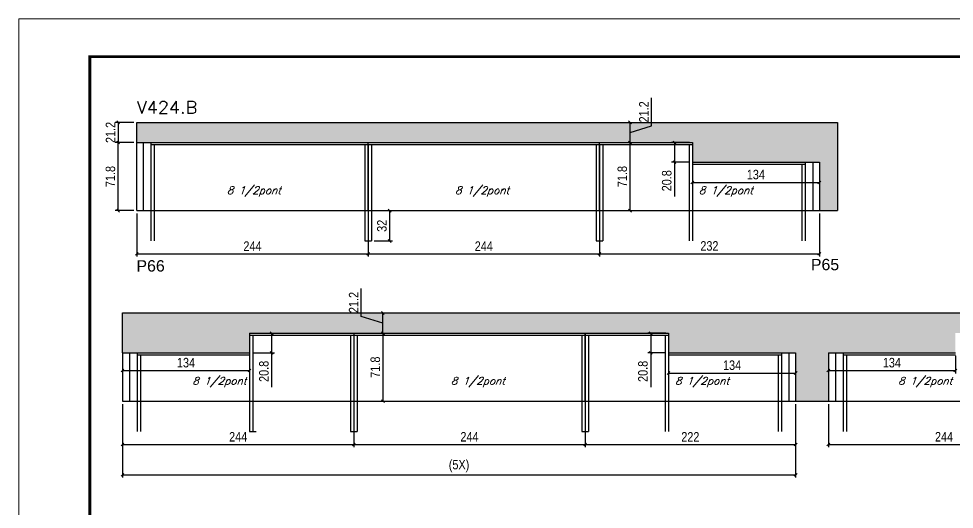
# Model space of a CAD drawing. Extents: x 137137 to 143418, y 10464 to 34486.
# Drawn here: x 140307 to 141294, y 23632 to 24149 of the extents above; entities that cross this region are included whole.
import ezdxf

# ---------------------------------------------------------------- set-up
doc = ezdxf.new("R2010")
doc.units = 0
doc.linetypes.add('DASHED', pattern=[0.75, 0.5, -0.25])
for name, color, linetype in [('5', 5, 'Continuous'), ('COTA', 241, 'Continuous'), ('Painéis', 200, 'Continuous'), ('SARR_2.2x7', 40, 'Continuous'), ('SARR_3.5x7', 81, 'Continuous'), ('texto', 7, 'Continuous')]:
    doc.layers.add(name, color=color, linetype=linetype)
for name, color, linetype, lineweight in [('Folhas', 255, 'Continuous', 9), ('SARRAFO DE PRESSAO', 251, 'DASHED', 9), ('Texto Seção', 7, 'Continuous', 15)]:
    doc.layers.add(name, color=color, linetype=linetype, lineweight=lineweight)
doc.styles.add('COTA TECNICA', font='techl___.ttf', dxfattribs={"height": 10})
doc.styles.add('REGUA-120', font='ROMANS.shx', dxfattribs={"height": 15})
doc.styles.add('Romans', font='romans.shx')
doc.styles.get("Standard").update_dxf_attribs({"font": 'arial.ttf'})
doc.dimstyles.new('PAINEL', dxfattribs={"dimtxt": 10, "dimasz": 3, "dimexe": 3, "dimexo": 3, "dimgap": 3, "dimtad": 1, "dimdec": 1, "dimzin": 12, "dimdsep": 46, "dimtxsty": 'COTA TECNICA', "dimblk1": 'OBLIQUE', "dimblk2": 'OBLIQUE', "dimsah": 1, "dimcen": 0.9, "dimclrd": 4, "dimclre": 4, "dimclrt": 240, "dimadec": 1, "dimazin": 3, "dimtfac": 1, "dimtdec": 1, "dimtmove": 0, "dimatfit": 3, "dimfxl": 1, "dimtolj": 1, "dimtzin": 12, "dimarcsym": 0})

# ---------------------------------------------------------------- blocks, each defined once
blk = doc.blocks.new('9999999999')
at = {"layer": 'Folhas'}
blk.add_lwpolyline([(98138.98, 34190.21), (99623.98, 34190.21), (99623.98, 35240.21), (98138.98, 35240.21)], close=True, dxfattribs=at)
at = {"layer": 'Folhas', "color": 30, "const_width": 3}
blk.add_lwpolyline([(98213.98, 34230.21), (99583.98, 34230.21), (99583.98, 35200.21), (98213.98, 35200.21)], close=True, dxfattribs=at)
blk = doc.blocks.new('_Oblique')
at = {"color": 0, "linetype": 'ByBlock', "lineweight": -2}
blk.add_line((-0.5, -0.5), (0.5, 0.5), dxfattribs=at)
blk = doc.blocks.new('*D1327')
at = {"layer": 'COTA', "color": 4, "lineweight": -2, "ltscale": 25, "transparency": 16777216}
for p, q in [((140431.86, 23943.35), (140431.86, 23897.81)), ((140675.86, 23943.35), (140675.86, 23897.81)), ((140431.86, 23900.81), (140675.86, 23900.81))]:
    blk.add_line(p, q, dxfattribs=at)
at = {"layer": 'Defpoints', "color": 0, "ltscale": 25, "transparency": 16777216}
for p in [(140431.86, 23946.35), (140675.86, 23946.35), (140675.86, 23900.81)]:
    blk.add_point(p, dxfattribs=at)
at = {"layer": 'COTA', "color": 4, "lineweight": -2, "ltscale": 25, "transparency": 16777216, "xscale": 3, "yscale": 3, "zscale": 3, "rotation": 180}
blk.add_blockref('_Oblique', (140431.86, 23900.81), dxfattribs=at)
at = {"layer": 'COTA', "color": 4, "lineweight": -2, "ltscale": 25, "transparency": 16777216, "xscale": 3, "yscale": 3, "zscale": 3}
blk.add_blockref('_Oblique', (140675.86, 23900.81), dxfattribs=at)
at = {"layer": 'COTA', "color": 240, "ltscale": 25, "transparency": 16777216, "insert": (140553.86, 23908.89), "char_height": 10, "attachment_point": 5, "style": 'COTA TECNICA'}
blk.add_mtext('\\A1;244', dxfattribs=at)
blk = doc.blocks.new('*D1328')
at = {"layer": 'COTA', "color": 4, "lineweight": -2, "ltscale": 25, "transparency": 16777216}
for p, q in [((140675.86, 23943.35), (140675.86, 23897.81)), ((140919.86, 23943.35), (140919.86, 23897.81)), ((140675.86, 23900.81), (140919.86, 23900.81))]:
    blk.add_line(p, q, dxfattribs=at)
at = {"layer": 'Defpoints', "color": 0, "ltscale": 25, "transparency": 16777216}
for p in [(140675.86, 23946.35), (140919.86, 23946.35), (140919.86, 23900.81)]:
    blk.add_point(p, dxfattribs=at)
at = {"layer": 'COTA', "color": 4, "lineweight": -2, "ltscale": 25, "transparency": 16777216, "xscale": 3, "yscale": 3, "zscale": 3, "rotation": 180}
blk.add_blockref('_Oblique', (140675.86, 23900.81), dxfattribs=at)
at = {"layer": 'COTA', "color": 4, "lineweight": -2, "ltscale": 25, "transparency": 16777216, "xscale": 3, "yscale": 3, "zscale": 3}
blk.add_blockref('_Oblique', (140919.86, 23900.81), dxfattribs=at)
at = {"layer": 'COTA', "color": 240, "ltscale": 25, "transparency": 16777216, "insert": (140797.86, 23908.89), "char_height": 10, "attachment_point": 5, "style": 'COTA TECNICA'}
blk.add_mtext('\\A1;244', dxfattribs=at)
blk = doc.blocks.new('*D1329')
at = {"layer": 'COTA', "color": 4, "lineweight": -2, "ltscale": 25, "transparency": 16777216}
for p, q in [((140919.86, 23943.35), (140919.86, 23897.81)), ((141151.86, 23943.35), (141151.86, 23897.81)), ((140919.86, 23900.81), (141151.86, 23900.81))]:
    blk.add_line(p, q, dxfattribs=at)
at = {"layer": 'Defpoints', "color": 0, "ltscale": 25, "transparency": 16777216}
for p in [(140919.86, 23946.35), (141151.86, 23946.35), (141151.86, 23900.81)]:
    blk.add_point(p, dxfattribs=at)
at = {"layer": 'COTA', "color": 4, "lineweight": -2, "ltscale": 25, "transparency": 16777216, "xscale": 3, "yscale": 3, "zscale": 3, "rotation": 180}
blk.add_blockref('_Oblique', (140919.86, 23900.81), dxfattribs=at)
at = {"layer": 'COTA', "color": 4, "lineweight": -2, "ltscale": 25, "transparency": 16777216, "xscale": 3, "yscale": 3, "zscale": 3}
blk.add_blockref('_Oblique', (141151.86, 23900.81), dxfattribs=at)
at = {"layer": 'COTA', "color": 240, "ltscale": 25, "transparency": 16777216, "insert": (141035.86, 23909.03), "char_height": 10, "attachment_point": 5, "style": 'COTA TECNICA'}
blk.add_mtext('\\A1;232', dxfattribs=at)
blk = doc.blocks.new('*D1330')
at = {"layer": 'COTA', "color": 4, "lineweight": -2, "ltscale": 25, "transparency": 16777216}
for p, q in [((140416.76, 23742.44), (140416.76, 23696.89)), ((140660.76, 23742.44), (140660.76, 23696.89)), ((140416.76, 23699.89), (140660.76, 23699.89))]:
    blk.add_line(p, q, dxfattribs=at)
at = {"layer": 'Defpoints', "color": 0, "ltscale": 25, "transparency": 16777216}
for p in [(140416.76, 23745.44), (140660.76, 23745.44), (140660.76, 23699.89)]:
    blk.add_point(p, dxfattribs=at)
at = {"layer": 'COTA', "color": 4, "lineweight": -2, "ltscale": 25, "transparency": 16777216, "xscale": 3, "yscale": 3, "zscale": 3, "rotation": 180}
blk.add_blockref('_Oblique', (140416.76, 23699.89), dxfattribs=at)
at = {"layer": 'COTA', "color": 4, "lineweight": -2, "ltscale": 25, "transparency": 16777216, "xscale": 3, "yscale": 3, "zscale": 3}
blk.add_blockref('_Oblique', (140660.76, 23699.89), dxfattribs=at)
at = {"layer": 'COTA', "color": 240, "ltscale": 25, "transparency": 16777216, "insert": (140538.76, 23707.97), "char_height": 10, "attachment_point": 5, "style": 'COTA TECNICA'}
blk.add_mtext('\\A1;244', dxfattribs=at)
blk = doc.blocks.new('*D1331')
at = {"layer": 'COTA', "color": 4, "lineweight": -2, "ltscale": 25, "transparency": 16777216}
for p, q in [((140660.76, 23742.44), (140660.76, 23696.89)), ((140904.76, 23742.44), (140904.76, 23696.89)), ((140660.76, 23699.89), (140904.76, 23699.89))]:
    blk.add_line(p, q, dxfattribs=at)
at = {"layer": 'Defpoints', "color": 0, "ltscale": 25, "transparency": 16777216}
for p in [(140660.76, 23745.44), (140904.76, 23745.44), (140904.76, 23699.89)]:
    blk.add_point(p, dxfattribs=at)
at = {"layer": 'COTA', "color": 4, "lineweight": -2, "ltscale": 25, "transparency": 16777216, "xscale": 3, "yscale": 3, "zscale": 3, "rotation": 180}
blk.add_blockref('_Oblique', (140660.76, 23699.89), dxfattribs=at)
at = {"layer": 'COTA', "color": 4, "lineweight": -2, "ltscale": 25, "transparency": 16777216, "xscale": 3, "yscale": 3, "zscale": 3}
blk.add_blockref('_Oblique', (140904.76, 23699.89), dxfattribs=at)
at = {"layer": 'COTA', "color": 240, "ltscale": 25, "transparency": 16777216, "insert": (140782.76, 23707.97), "char_height": 10, "attachment_point": 5, "style": 'COTA TECNICA'}
blk.add_mtext('\\A1;244', dxfattribs=at)
blk = doc.blocks.new('*D1332')
at = {"layer": 'COTA', "color": 4, "lineweight": -2, "ltscale": 25, "transparency": 16777216}
for p, q in [((141017.86, 23994.35), (141017.86, 23973.06)), ((141151.86, 23994.35), (141151.86, 23973.06)), ((141017.86, 23976.06), (141151.86, 23976.06))]:
    blk.add_line(p, q, dxfattribs=at)
at = {"layer": 'Defpoints', "color": 0, "ltscale": 25, "transparency": 16777216}
for p in [(141017.86, 23997.35), (141151.86, 23997.35), (141151.86, 23976.06)]:
    blk.add_point(p, dxfattribs=at)
at = {"layer": 'COTA', "color": 4, "lineweight": -2, "ltscale": 25, "transparency": 16777216, "xscale": 3, "yscale": 3, "zscale": 3, "rotation": 180}
blk.add_blockref('_Oblique', (141017.86, 23976.06), dxfattribs=at)
at = {"layer": 'COTA', "color": 4, "lineweight": -2, "ltscale": 25, "transparency": 16777216, "xscale": 3, "yscale": 3, "zscale": 3}
blk.add_blockref('_Oblique', (141151.86, 23976.06), dxfattribs=at)
at = {"layer": 'COTA', "color": 240, "ltscale": 25, "transparency": 16777216, "insert": (141084.86, 23984.28), "char_height": 10, "attachment_point": 5, "style": 'COTA TECNICA'}
blk.add_mtext('\\A1;134', dxfattribs=at)
blk = doc.blocks.new('*D1333')
at = {"layer": 'COTA', "color": 4, "lineweight": -2, "ltscale": 25, "transparency": 16777216}
for p, q in [((140416.76, 23793.44), (140416.76, 23774.82)), ((140550.76, 23793.44), (140550.76, 23774.82)), ((140416.76, 23777.82), (140550.76, 23777.82))]:
    blk.add_line(p, q, dxfattribs=at)
at = {"layer": 'Defpoints', "color": 0, "ltscale": 25, "transparency": 16777216}
for p in [(140416.76, 23796.44), (140550.76, 23796.44), (140550.76, 23777.82)]:
    blk.add_point(p, dxfattribs=at)
at = {"layer": 'COTA', "color": 4, "lineweight": -2, "ltscale": 25, "transparency": 16777216, "xscale": 3, "yscale": 3, "zscale": 3, "rotation": 180}
blk.add_blockref('_Oblique', (140416.76, 23777.82), dxfattribs=at)
at = {"layer": 'COTA', "color": 4, "lineweight": -2, "ltscale": 25, "transparency": 16777216, "xscale": 3, "yscale": 3, "zscale": 3}
blk.add_blockref('_Oblique', (140550.76, 23777.82), dxfattribs=at)
at = {"layer": 'COTA', "color": 240, "ltscale": 25, "transparency": 16777216, "insert": (140483.76, 23786.03), "char_height": 10, "attachment_point": 5, "style": 'COTA TECNICA'}
blk.add_mtext('\\A1;134', dxfattribs=at)
blk = doc.blocks.new('*D1334')
at = {"layer": 'COTA', "color": 4, "lineweight": -2, "ltscale": 25, "transparency": 16777216}
for p, q in [((141014.86, 24018.15), (140996, 24018.15)), ((140999, 24018.15), (140999, 23997.35)), ((141014.86, 23997.35), (140996, 23997.35)), ((140999, 23997.35), (140999, 23961.31))]:
    blk.add_line(p, q, dxfattribs=at)
at = {"layer": 'Defpoints', "color": 0, "ltscale": 25, "transparency": 16777216}
for p in [(141017.86, 24018.15), (140999, 23997.35), (141017.86, 23997.35)]:
    blk.add_point(p, dxfattribs=at)
at = {"layer": 'COTA', "color": 4, "lineweight": -2, "ltscale": 25, "transparency": 16777216, "xscale": 3, "yscale": 3, "zscale": 3}
for p, rotation in [((140999, 24018.15), 90), ((140999, 23997.35), 270)]:
    blk.add_blockref('_Oblique', p, dxfattribs=dict(at, rotation=rotation))
at = {"layer": 'COTA', "color": 240, "ltscale": 25, "transparency": 16777216, "insert": (140990.87, 23977.83), "char_height": 10, "attachment_point": 5, "rotation": 90, "style": 'COTA TECNICA'}
blk.add_mtext('\\A1;20.8', dxfattribs=at)
blk = doc.blocks.new('*D1335')
at = {"layer": 'COTA', "color": 4, "lineweight": -2, "ltscale": 25, "transparency": 16777216}
for p, q in [((140553.76, 23817.24), (140577.07, 23817.24)), ((140574.07, 23817.24), (140574.07, 23796.44)), ((140553.76, 23796.44), (140577.07, 23796.44)), ((140574.07, 23796.44), (140574.07, 23760.39))]:
    blk.add_line(p, q, dxfattribs=at)
at = {"layer": 'Defpoints', "color": 0, "ltscale": 25, "transparency": 16777216}
for p in [(140550.76, 23817.24), (140550.76, 23796.44), (140574.07, 23796.44)]:
    blk.add_point(p, dxfattribs=at)
at = {"layer": 'COTA', "color": 4, "lineweight": -2, "ltscale": 25, "transparency": 16777216, "xscale": 3, "yscale": 3, "zscale": 3}
for p, rotation in [((140574.07, 23817.24), 90), ((140574.07, 23796.44), 270)]:
    blk.add_blockref('_Oblique', p, dxfattribs=dict(at, rotation=rotation))
at = {"layer": 'COTA', "color": 240, "ltscale": 25, "transparency": 16777216, "insert": (140565.94, 23776.91), "char_height": 10, "attachment_point": 5, "rotation": 90, "style": 'COTA TECNICA'}
blk.add_mtext('\\A1;20.8', dxfattribs=at)
blk = doc.blocks.new('*D1336')
at = {"layer": 'COTA', "color": 4, "lineweight": -2, "ltscale": 25, "transparency": 16777216}
for p, q in [((140428.86, 24018.15), (140409.15, 24018.15)), ((140412.15, 23946.35), (140412.15, 24018.15)), ((140428.86, 23946.35), (140409.15, 23946.35))]:
    blk.add_line(p, q, dxfattribs=at)
at = {"layer": 'Defpoints', "color": 0, "ltscale": 25, "transparency": 16777216}
for p in [(140412.15, 24018.15), (140431.86, 24018.15), (140431.86, 23946.35)]:
    blk.add_point(p, dxfattribs=at)
at = {"layer": 'COTA', "color": 4, "lineweight": -2, "ltscale": 25, "transparency": 16777216, "xscale": 3, "yscale": 3, "zscale": 3}
for p, rotation in [((140412.15, 24018.15), 90), ((140412.15, 23946.35), 270)]:
    blk.add_blockref('_Oblique', p, dxfattribs=dict(at, rotation=rotation))
at = {"layer": 'COTA', "color": 240, "ltscale": 25, "transparency": 16777216, "insert": (140404.05, 23982.25), "char_height": 10, "attachment_point": 5, "rotation": 90, "style": 'COTA TECNICA'}
blk.add_mtext('\\A1;71.8', dxfattribs=at)
blk = doc.blocks.new('*D1337')
at = {"layer": 'COTA', "color": 4, "lineweight": -2, "ltscale": 25, "transparency": 16777216}
for p, q in [((140428.86, 24039.35), (140409.15, 24039.35)), ((140412.15, 24039.35), (140412.15, 24018.15)), ((140428.86, 24018.15), (140409.15, 24018.15))]:
    blk.add_line(p, q, dxfattribs=at)
at = {"layer": 'Defpoints', "color": 0, "ltscale": 25, "transparency": 16777216}
for p in [(140431.86, 24039.35), (140412.15, 24018.15), (140431.86, 24018.15)]:
    blk.add_point(p, dxfattribs=at)
at = {"layer": 'COTA', "color": 4, "lineweight": -2, "ltscale": 25, "transparency": 16777216, "xscale": 3, "yscale": 3, "zscale": 3}
for p, rotation in [((140412.15, 24039.35), 90), ((140412.15, 24018.15), 270)]:
    blk.add_blockref('_Oblique', p, dxfattribs=dict(at, rotation=rotation))
at = {"layer": 'COTA', "color": 240, "ltscale": 25, "transparency": 16777216, "insert": (140404.09, 24028.75), "char_height": 10, "attachment_point": 5, "rotation": 90, "style": 'COTA TECNICA'}
blk.add_mtext('\\A1;21.2', dxfattribs=at)
blk = doc.blocks.new('*D1338')
at = {"layer": 'COTA', "color": 4, "lineweight": -2, "ltscale": 25, "transparency": 16777216}
for p, q in [((140904.76, 23742.44), (140904.76, 23696.89)), ((141126.76, 23742.44), (141126.76, 23696.89)), ((140904.76, 23699.89), (141126.76, 23699.89))]:
    blk.add_line(p, q, dxfattribs=at)
at = {"layer": 'Defpoints', "color": 0, "ltscale": 25, "transparency": 16777216}
for p in [(140904.76, 23745.44), (141126.76, 23745.44), (141126.76, 23699.89)]:
    blk.add_point(p, dxfattribs=at)
at = {"layer": 'COTA', "color": 4, "lineweight": -2, "ltscale": 25, "transparency": 16777216, "xscale": 3, "yscale": 3, "zscale": 3, "rotation": 180}
blk.add_blockref('_Oblique', (140904.76, 23699.89), dxfattribs=at)
at = {"layer": 'COTA', "color": 4, "lineweight": -2, "ltscale": 25, "transparency": 16777216, "xscale": 3, "yscale": 3, "zscale": 3}
blk.add_blockref('_Oblique', (141126.76, 23699.89), dxfattribs=at)
at = {"layer": 'COTA', "color": 240, "ltscale": 25, "transparency": 16777216, "insert": (141015.76, 23707.89), "char_height": 10, "attachment_point": 5, "style": 'COTA TECNICA'}
blk.add_mtext('\\A1;222', dxfattribs=at)
blk = doc.blocks.new('*D1339')
at = {"layer": 'COTA', "color": 4, "lineweight": -2, "ltscale": 25, "transparency": 16777216}
for p, q in [((140992.76, 23793.44), (140992.76, 23772.14)), ((141126.76, 23793.44), (141126.76, 23772.14)), ((140992.76, 23775.14), (141126.76, 23775.14))]:
    blk.add_line(p, q, dxfattribs=at)
at = {"layer": 'Defpoints', "color": 0, "ltscale": 25, "transparency": 16777216}
for p in [(140992.76, 23796.44), (141126.76, 23796.44), (141126.76, 23775.14)]:
    blk.add_point(p, dxfattribs=at)
at = {"layer": 'COTA', "color": 4, "lineweight": -2, "ltscale": 25, "transparency": 16777216, "xscale": 3, "yscale": 3, "zscale": 3, "rotation": 180}
blk.add_blockref('_Oblique', (140992.76, 23775.14), dxfattribs=at)
at = {"layer": 'COTA', "color": 4, "lineweight": -2, "ltscale": 25, "transparency": 16777216, "xscale": 3, "yscale": 3, "zscale": 3}
blk.add_blockref('_Oblique', (141126.76, 23775.14), dxfattribs=at)
at = {"layer": 'COTA', "color": 240, "ltscale": 25, "transparency": 16777216, "insert": (141059.76, 23783.36), "char_height": 10, "attachment_point": 5, "style": 'COTA TECNICA'}
blk.add_mtext('\\A1;134', dxfattribs=at)
blk = doc.blocks.new('*D1340')
at = {"layer": 'COTA', "color": 4, "lineweight": -2, "ltscale": 25, "transparency": 16777216}
for p, q in [((140989.76, 23817.24), (140970.9, 23817.24)), ((140973.9, 23817.24), (140973.9, 23796.44)), ((140989.76, 23796.44), (140970.9, 23796.44)), ((140973.9, 23796.44), (140973.9, 23760.39))]:
    blk.add_line(p, q, dxfattribs=at)
at = {"layer": 'Defpoints', "color": 0, "ltscale": 25, "transparency": 16777216}
for p in [(140992.76, 23817.24), (140973.9, 23796.44), (140992.76, 23796.44)]:
    blk.add_point(p, dxfattribs=at)
at = {"layer": 'COTA', "color": 4, "lineweight": -2, "ltscale": 25, "transparency": 16777216, "xscale": 3, "yscale": 3, "zscale": 3}
for p, rotation in [((140973.9, 23817.24), 90), ((140973.9, 23796.44), 270)]:
    blk.add_blockref('_Oblique', p, dxfattribs=dict(at, rotation=rotation))
at = {"layer": 'COTA', "color": 240, "ltscale": 25, "transparency": 16777216, "insert": (140965.77, 23776.91), "char_height": 10, "attachment_point": 5, "rotation": 90, "style": 'COTA TECNICA'}
blk.add_mtext('\\A1;20.8', dxfattribs=at)
blk = doc.blocks.new('*D1341')
at = {"layer": 'COTA', "color": 4, "lineweight": -2, "ltscale": 25, "transparency": 16777216}
for p, q in [((141161.33, 23742.44), (141161.33, 23696.89)), ((141405.33, 23742.44), (141405.33, 23696.89)), ((141161.33, 23699.89), (141405.33, 23699.89))]:
    blk.add_line(p, q, dxfattribs=at)
at = {"layer": 'Defpoints', "color": 0, "ltscale": 25, "transparency": 16777216}
for p in [(141161.33, 23745.44), (141405.33, 23745.44), (141405.33, 23699.89)]:
    blk.add_point(p, dxfattribs=at)
at = {"layer": 'COTA', "color": 4, "lineweight": -2, "ltscale": 25, "transparency": 16777216, "xscale": 3, "yscale": 3, "zscale": 3, "rotation": 180}
blk.add_blockref('_Oblique', (141161.33, 23699.89), dxfattribs=at)
at = {"layer": 'COTA', "color": 4, "lineweight": -2, "ltscale": 25, "transparency": 16777216, "xscale": 3, "yscale": 3, "zscale": 3}
blk.add_blockref('_Oblique', (141405.33, 23699.89), dxfattribs=at)
at = {"layer": 'COTA', "color": 240, "ltscale": 25, "transparency": 16777216, "insert": (141283.33, 23707.97), "char_height": 10, "attachment_point": 5, "style": 'COTA TECNICA'}
blk.add_mtext('\\A1;244', dxfattribs=at)
blk = doc.blocks.new('*D1342')
at = {"layer": 'COTA', "color": 4, "lineweight": -2, "ltscale": 25, "transparency": 16777216}
for p, q in [((141161.33, 23793.44), (141161.33, 23774.82)), ((141295.33, 23793.44), (141295.33, 23774.82)), ((141161.33, 23777.82), (141295.33, 23777.82))]:
    blk.add_line(p, q, dxfattribs=at)
at = {"layer": 'Defpoints', "color": 0, "ltscale": 25, "transparency": 16777216}
for p in [(141161.33, 23796.44), (141295.33, 23796.44), (141295.33, 23777.82)]:
    blk.add_point(p, dxfattribs=at)
at = {"layer": 'COTA', "color": 4, "lineweight": -2, "ltscale": 25, "transparency": 16777216, "xscale": 3, "yscale": 3, "zscale": 3, "rotation": 180}
blk.add_blockref('_Oblique', (141161.33, 23777.82), dxfattribs=at)
at = {"layer": 'COTA', "color": 4, "lineweight": -2, "ltscale": 25, "transparency": 16777216, "xscale": 3, "yscale": 3, "zscale": 3}
blk.add_blockref('_Oblique', (141295.33, 23777.82), dxfattribs=at)
at = {"layer": 'COTA', "color": 240, "ltscale": 25, "transparency": 16777216, "insert": (141228.33, 23786.03), "char_height": 10, "attachment_point": 5, "style": 'COTA TECNICA'}
blk.add_mtext('\\A1;134', dxfattribs=at)
blk = doc.blocks.new('*D1345')
at = {"layer": 'COTA', "color": 4, "lineweight": -2, "ltscale": 25, "transparency": 16777216}
for p, q in [((140416.76, 23742.44), (140416.76, 23664.93)), ((141126.76, 23742.44), (141126.76, 23664.93)), ((140416.76, 23667.93), (141126.76, 23667.93))]:
    blk.add_line(p, q, dxfattribs=at)
at = {"layer": 'Defpoints', "color": 0, "ltscale": 25, "transparency": 16777216}
for p in [(140416.76, 23745.44), (141126.76, 23745.44), (141126.76, 23667.93)]:
    blk.add_point(p, dxfattribs=at)
at = {"layer": 'COTA', "color": 4, "lineweight": -2, "ltscale": 25, "transparency": 16777216, "xscale": 3, "yscale": 3, "zscale": 3, "rotation": 180}
blk.add_blockref('_Oblique', (140416.76, 23667.93), dxfattribs=at)
at = {"layer": 'COTA', "color": 4, "lineweight": -2, "ltscale": 25, "transparency": 16777216, "xscale": 3, "yscale": 3, "zscale": 3}
blk.add_blockref('_Oblique', (141126.76, 23667.93), dxfattribs=at)
at = {"layer": 'COTA', "color": 240, "ltscale": 25, "transparency": 16777216, "insert": (140771.76, 23677.15), "char_height": 10, "attachment_point": 5, "style": 'COTA TECNICA'}
blk.add_mtext('\\A1;(5X)', dxfattribs=at)
blk = doc.blocks.new('*D1348')
at = {"layer": 'COTA', "color": 4, "lineweight": -2, "ltscale": 25, "transparency": 16777216}
for p, q in [((140663.76, 23817.24), (140694.56, 23817.24)), ((140691.56, 23745.44), (140691.56, 23817.24)), ((140663.76, 23745.44), (140694.56, 23745.44))]:
    blk.add_line(p, q, dxfattribs=at)
at = {"layer": 'Defpoints', "color": 0, "ltscale": 25, "transparency": 16777216}
for p in [(140660.76, 23817.24), (140691.56, 23817.24), (140660.76, 23745.44)]:
    blk.add_point(p, dxfattribs=at)
at = {"layer": 'COTA', "color": 4, "lineweight": -2, "ltscale": 25, "transparency": 16777216, "xscale": 3, "yscale": 3, "zscale": 3}
for p, rotation in [((140691.56, 23817.24), 90), ((140691.56, 23745.44), 270)]:
    blk.add_blockref('_Oblique', p, dxfattribs=dict(at, rotation=rotation))
at = {"layer": 'COTA', "color": 240, "ltscale": 25, "transparency": 16777216, "insert": (140683.47, 23781.34), "char_height": 10, "attachment_point": 5, "rotation": 90, "style": 'COTA TECNICA'}
blk.add_mtext('\\A1;71.8', dxfattribs=at)
blk = doc.blocks.new('*D1349')
at = {"layer": 'COTA', "color": 4, "lineweight": -2, "ltscale": 25, "transparency": 16777216}
for p, q in [((140668.67, 23834.64), (140668.67, 23864.37)), ((140691.34, 23827.84), (140668.67, 23834.64)), ((140688.34, 23838.44), (140688.34, 23838.44)), ((140691.34, 23817.24), (140691.34, 23838.44)), ((140663.76, 23817.24), (140694.34, 23817.24))]:
    blk.add_line(p, q, dxfattribs=at)
at = {"layer": 'Defpoints', "color": 0, "ltscale": 25, "transparency": 16777216}
for p in [(140691.34, 23838.44), (140691.34, 23838.44), (140660.76, 23817.24)]:
    blk.add_point(p, dxfattribs=at)
at = {"layer": 'COTA', "color": 4, "lineweight": -2, "ltscale": 25, "transparency": 16777216, "xscale": 3, "yscale": 3, "zscale": 3}
for p, rotation in [((140691.34, 23838.44), 90), ((140691.34, 23817.24), 270)]:
    blk.add_blockref('_Oblique', p, dxfattribs=dict(at, rotation=rotation))
at = {"layer": 'COTA', "color": 240, "ltscale": 25, "transparency": 16777216, "insert": (140660.61, 23849.5), "char_height": 10, "attachment_point": 5, "rotation": 90, "style": 'COTA TECNICA'}
blk.add_mtext('\\A1;21.2', dxfattribs=at)
blk = doc.blocks.new('*D1350')
at = {"layer": 'COTA', "color": 4, "lineweight": -2, "ltscale": 25, "transparency": 16777216}
for p, q in [((140922.86, 24018.15), (140955.1, 24018.15)), ((140952.1, 23946.35), (140952.1, 24018.15)), ((140922.86, 23946.35), (140955.1, 23946.35))]:
    blk.add_line(p, q, dxfattribs=at)
at = {"layer": 'Defpoints', "color": 0, "ltscale": 25, "transparency": 16777216}
for p in [(140919.86, 24018.15), (140952.1, 24018.15), (140919.86, 23946.35)]:
    blk.add_point(p, dxfattribs=at)
at = {"layer": 'COTA', "color": 4, "lineweight": -2, "ltscale": 25, "transparency": 16777216, "xscale": 3, "yscale": 3, "zscale": 3}
for p, rotation in [((140952.1, 24018.15), 90), ((140952.1, 23946.35), 270)]:
    blk.add_blockref('_Oblique', p, dxfattribs=dict(at, rotation=rotation))
at = {"layer": 'COTA', "color": 240, "ltscale": 25, "transparency": 16777216, "insert": (140944, 23982.25), "char_height": 10, "attachment_point": 5, "rotation": 90, "style": 'COTA TECNICA'}
blk.add_mtext('\\A1;71.8', dxfattribs=at)
blk = doc.blocks.new('*D1351')
at = {"layer": 'COTA', "color": 4, "lineweight": -2, "ltscale": 25, "transparency": 16777216}
for p, q in [((140974.77, 24035.56), (140974.77, 24065.28)), ((140952.1, 24018.15), (140952.1, 24039.35)), ((140952.1, 24028.75), (140974.77, 24035.56)), ((140955.1, 24039.35), (140955.1, 24039.35)), ((140922.86, 24018.15), (140955.1, 24018.15))]:
    blk.add_line(p, q, dxfattribs=at)
at = {"layer": 'Defpoints', "color": 0, "ltscale": 25, "transparency": 16777216}
for p in [(140952.1, 24039.35), (140952.1, 24039.35), (140919.86, 24018.15)]:
    blk.add_point(p, dxfattribs=at)
at = {"layer": 'COTA', "color": 4, "lineweight": -2, "ltscale": 25, "transparency": 16777216, "xscale": 3, "yscale": 3, "zscale": 3}
for p, rotation in [((140952.1, 24039.35), 90), ((140952.1, 24018.15), 270)]:
    blk.add_blockref('_Oblique', p, dxfattribs=dict(at, rotation=rotation))
at = {"layer": 'COTA', "color": 240, "ltscale": 25, "transparency": 16777216, "insert": (140966.71, 24050.42), "char_height": 10, "attachment_point": 5, "rotation": 90, "style": 'COTA TECNICA'}
blk.add_mtext('\\A1;21.2', dxfattribs=at)
blk = doc.blocks.new('*D2026')
at = {"layer": 'COTA', "color": 4, "lineweight": -2, "ltscale": 25, "transparency": 16777216}
for p, q in [((140682.36, 23946.35), (140701.62, 23946.35)), ((140698.62, 23914.35), (140698.62, 23946.35)), ((140682.36, 23914.35), (140701.62, 23914.35))]:
    blk.add_line(p, q, dxfattribs=at)
at = {"layer": 'Defpoints', "color": 0, "ltscale": 25, "transparency": 16777216}
for p in [(140679.36, 23946.35), (140698.62, 23946.35), (140679.36, 23914.35)]:
    blk.add_point(p, dxfattribs=at)
at = {"layer": 'COTA', "color": 4, "lineweight": -2, "ltscale": 25, "transparency": 16777216, "xscale": 3, "yscale": 3, "zscale": 3}
for p, rotation in [((140698.62, 23946.35), 90), ((140698.62, 23914.35), 270)]:
    blk.add_blockref('_Oblique', p, dxfattribs=dict(at, rotation=rotation))
at = {"layer": 'COTA', "color": 240, "ltscale": 25, "transparency": 16777216, "insert": (140690.41, 23930.35), "char_height": 10, "attachment_point": 5, "rotation": 90, "style": 'COTA TECNICA'}
blk.add_mtext('\\A1;32', dxfattribs=at)

msp = doc.modelspace()

# ---------------------------------------------------------------- hatches: boundary and pattern name
at = {"layer": 'COTA', "linetype": 'ByBlock'}
h = msp.add_hatch(dxfattribs=at)
h.set_pattern_fill('AR-CONC', color=256, scale=0.03)
h.paths.add_polyline_path([(141170.86, 24039.35), (140431.86, 24039.35), (140431.86, 24018.15), (141017.86, 24018.15), (141017.86, 23997.35), (141151.86, 23997.35), (141151.86, 23946.35), (141170.86, 23946.35)])
h = msp.add_hatch(dxfattribs=at)
h.set_pattern_fill('AR-CONC', color=256, scale=0.03)
h.paths.add_polyline_path([(141295.33, 23817.24), (141506.83, 23817.24), (141506.83, 23838.44), (140416.76, 23838.44), (140416.76, 23796.44), (140550.76, 23796.44), (140550.76, 23817.24), (140992.76, 23817.24), (140992.76, 23796.44), (141126.76, 23796.44), (141126.76, 23745.44), (141161.33, 23745.44), (141161.33, 23796.44), (141295.33, 23796.44)])

# ---------------------------------------------------------------- linework, layer by layer
for p, q in [((140431.86, 24039.35), (141017.86, 24039.35)), ((140431.86, 24018.15), (140431.86, 24039.35)), ((141017.86, 24039.35), (141151.86, 24039.35)), ((141151.86, 24039.35), (141170.86, 24039.35)), ((141170.86, 24039.35), (141170.86, 23946.35)), ((141151.86, 23946.35), (141170.86, 23946.35)), ((140416.76, 23838.44), (140550.76, 23838.44)), ((140416.76, 23796.44), (140416.76, 23838.44)), ((140550.76, 23838.44), (141506.83, 23838.44)), ((141126.76, 23745.44), (141161.33, 23745.44))]:
    msp.add_line(p, q, dxfattribs=at)
at = {"layer": 'Painéis'}
for p, q in [((140431.86, 24018.15), (141017.86, 24018.15)), ((141017.86, 23997.35), (141151.86, 23997.35)), ((140431.86, 23946.35), (141017.86, 23946.35)), ((141017.86, 23946.35), (141151.86, 23946.35)), ((140550.76, 23817.24), (140904.76, 23817.24)), ((140416.76, 23796.44), (140550.76, 23796.44)), ((140992.76, 23796.44), (141126.76, 23796.44)), ((141161.33, 23796.44), (141295.33, 23796.44)), ((140416.76, 23745.44), (140550.76, 23745.44)), ((140550.76, 23745.44), (140904.76, 23745.44)), ((140904.76, 23745.44), (141126.76, 23745.44)), ((141161.33, 23745.44), (141506.83, 23745.44))]:
    msp.add_line(p, q, dxfattribs=at)
at = {"layer": 'Painéis', "ltscale": 25}
for p, q in [((140431.86, 23946.35), (140431.86, 24018.15)), ((140675.86, 23946.35), (140675.86, 24018.15)), ((140919.86, 23946.35), (140919.86, 24018.15)), ((141017.86, 24018.15), (141017.86, 23997.35)), ((141151.86, 23997.35), (141151.86, 23946.35)), ((140550.76, 23817.24), (140550.76, 23796.44)), ((140660.76, 23817.24), (140660.76, 23745.44)), ((140904.76, 23817.24), (140904.76, 23745.44)), ((140904.76, 23745.44), (140904.76, 23817.24)), ((140904.76, 23817.24), (140992.76, 23817.24)), ((140992.76, 23817.24), (140992.76, 23796.44)), ((140416.76, 23796.44), (140416.76, 23745.44)), ((141126.76, 23796.44), (141126.76, 23745.44)), ((141161.33, 23796.44), (141161.33, 23745.44))]:
    msp.add_line(p, q, dxfattribs=at)
at = {"layer": 'SARR_2.2x7', "linetype": 'Continuous'}
for p, q in [((140438.86, 23946.35), (140438.86, 24018.15)), ((140446.86, 24015.95), (140675.86, 24015.95)), ((140675.86, 24015.95), (140919.86, 24015.95)), ((140919.86, 24015.95), (141017.86, 24015.95)), ((141017.86, 23995.15), (141136.86, 23995.15)), ((141144.86, 23997.35), (141144.86, 23946.35)), ((140550.76, 23815.04), (140660.76, 23815.04)), ((140660.76, 23815.04), (140904.76, 23815.04)), ((140904.76, 23815.04), (140992.76, 23815.04)), ((140424.26, 23796.44), (140424.26, 23745.44)), ((140432.26, 23794.24), (140550.76, 23794.24)), ((140992.76, 23794.24), (141111.76, 23794.24)), ((141119.76, 23796.44), (141119.76, 23745.44)), ((141168.83, 23796.44), (141168.83, 23745.44)), ((141176.83, 23794.24), (141295.33, 23794.24))]:
    msp.add_line(p, q, dxfattribs=at)
at = {"layer": 'SARR_3.5x7'}
for p, q in [((140446.86, 23914.35), (140446.86, 24018.15)), ((140450.36, 23914.35), (140450.36, 24015.95)), ((140672.36, 24015.95), (140672.36, 23914.35)), ((140675.86, 24015.95), (140675.86, 23914.35)), ((140679.36, 24015.95), (140679.36, 23914.35)), ((140916.36, 24015.95), (140916.36, 23914.35)), ((140919.86, 24015.95), (140919.86, 23914.35)), ((140923.36, 24015.95), (140923.36, 23914.35)), ((141014.36, 24015.96), (141014.36, 23914.36)), ((141017.86, 24015.96), (141017.86, 23914.36)), ((141133.36, 23995.15), (141133.36, 23914.35)), ((141136.86, 23997.35), (141136.86, 23914.35)), ((140672.36, 23914.35), (140679.36, 23914.35)), ((140916.36, 23914.35), (140923.36, 23914.35)), ((140550.76, 23815.04), (140550.76, 23713.44)), ((140554.26, 23815.04), (140554.26, 23713.44)), ((140657.26, 23815.04), (140657.26, 23713.44)), ((140660.76, 23815.04), (140660.76, 23713.44)), ((140664.26, 23815.04), (140664.26, 23713.44)), ((140901.26, 23815.04), (140901.26, 23713.44)), ((140904.76, 23815.04), (140904.76, 23713.44)), ((140908.26, 23815.03), (140908.26, 23713.43)), ((140989.26, 23815.04), (140989.26, 23713.44)), ((140992.76, 23815.04), (140992.76, 23713.44)), ((140432.26, 23796.44), (140432.26, 23713.44)), ((140435.76, 23794.24), (140435.76, 23713.44)), ((141108.26, 23794.24), (141108.26, 23713.44)), ((141111.76, 23796.44), (141111.76, 23713.44)), ((141176.83, 23796.44), (141176.83, 23713.44)), ((141180.33, 23794.24), (141180.33, 23713.44)), ((140550.76, 23713.44), (140557.76, 23713.44)), ((140657.26, 23713.44), (140664.26, 23713.44)), ((140901.26, 23713.44), (140908.26, 23713.44))]:
    msp.add_line(p, q, dxfattribs=at)

# ---------------------------------------------------------------- block references
at = {"layer": 'SARRAFO DE PRESSAO', "color": 6, "linetype": 'ByBlock'}
msp.add_blockref('9999999999', (42168.31, -11091.6), dxfattribs=at)

# ---------------------------------------------------------------- texts
at = {"layer": '5', "linetype": 'Continuous'}
for s, p in [('P66', (140431.51, 23882.09)), ('P65', (141142.9, 23883.51))]:
    msp.add_text(s, height=12, rotation=0.00004, dxfattribs=at).set_placement(p)
at = {"layer": 'texto', "color": 2, "char_height": 8, "attachment_point": 5, "style": 'Romans'}
for insert in [(140555.44, 23966.49), (140796.18, 23966.49), (141053.29, 23966.49), (140518.99, 23765.57), (140791.71, 23765.57), (141028.19, 23765.57), (141263.56, 23765.57)]:
    msp.add_mtext('{\\Q19;\\C256;8 1/2pont}', dxfattribs=dict(at, insert=insert))
at = {"layer": 'Texto Seção', "style": 'REGUA-120', "width": 1.05}
msp.add_text('V424.B', height=13, dxfattribs=at).set_placement((140431.84, 24048.62))

# ---------------------------------------------------------------- dimensions: what is measured, and where the dimension line sits
at = {"layer": 'COTA', "ltscale": 25}
for base, p1, p2, picture, middle in [((140952.1, 24039.35), (140919.86, 24018.15), (140952.1, 24039.35), '*D1351', (140966.71, 24038.56)), ((140691.34, 23838.44), (140660.76, 23817.24), (140691.34, 23838.44), '*D1349', (140660.61, 23837.64))]:
    dim = msp.add_linear_dim(base=base, p1=p1, p2=p2, angle=90, dimstyle='PAINEL', override={"dimtmove": 1}, dxfattribs=at)
    dim.commit()
    dim.dimension.update_dxf_attribs({"geometry": picture, "text_midpoint": middle})
dim = msp.add_linear_dim(base=(140412.15, 24018.15), p1=(140431.86, 24039.35), p2=(140431.86, 24018.15), angle=90, dimstyle='PAINEL', dxfattribs=at)
dim.commit()
dim.dimension.update_dxf_attribs({"geometry": '*D1337', "text_midpoint": (140412.15, 24028.75), "dimtype": 160})
for base, p1, p2, picture, middle in [((140412.15, 24018.15), (140431.86, 23946.35), (140431.86, 24018.15), '*D1336', (140404.05, 23982.25)), ((140952.1, 24018.15), (140919.86, 23946.35), (140919.86, 24018.15), '*D1350', (140944, 23982.25)), ((140999, 23997.35), (141017.86, 24018.15), (141017.86, 23997.35), '*D1334', (140990.87, 23977.83)), ((140698.62, 23946.35), (140679.36, 23914.35), (140679.36, 23946.35), '*D2026', (140690.41, 23930.35)), ((140574.07, 23796.44), (140550.76, 23817.24), (140550.76, 23796.44), '*D1335', (140565.94, 23776.91)), ((140691.56, 23817.24), (140660.76, 23745.44), (140660.76, 23817.24), '*D1348', (140683.47, 23781.34)), ((140973.9, 23796.44), (140992.76, 23817.24), (140992.76, 23796.44), '*D1340', (140965.77, 23776.91))]:
    dim = msp.add_linear_dim(base=base, p1=p1, p2=p2, angle=90, dimstyle='PAINEL', dxfattribs=at)
    dim.commit()
    dim.dimension.update_dxf_attribs({"geometry": picture, "text_midpoint": middle})
for base, p1, p2, picture, middle in [((141151.86, 23976.06), (141017.86, 23997.35), (141151.86, 23997.35), '*D1332', (141084.86, 23984.28)), ((140675.86, 23900.81), (140431.86, 23946.35), (140675.86, 23946.35), '*D1327', (140553.86, 23908.89)), ((140550.76, 23777.82), (140416.76, 23796.44), (140550.76, 23796.44), '*D1333', (140483.76, 23786.03)), ((141126.76, 23775.14), (140992.76, 23796.44), (141126.76, 23796.44), '*D1339', (141059.76, 23783.36)), ((141295.33, 23777.82), (141161.33, 23796.44), (141295.33, 23796.44), '*D1342', (141228.33, 23786.03))]:
    dim = msp.add_linear_dim(base=base, p1=p1, p2=p2, dimstyle='PAINEL', dxfattribs=at)
    dim.commit()
    dim.dimension.update_dxf_attribs({"geometry": picture, "text_midpoint": middle})
for base, p1, p2, picture, middle in [((140919.86, 23900.81), (140675.86, 23946.35), (140919.86, 23946.35), '*D1328', (140797.86, 23908.89)), ((141151.86, 23900.81), (140919.86, 23946.35), (141151.86, 23946.35), '*D1329', (141035.86, 23909.03)), ((140660.76, 23699.89), (140416.76, 23745.44), (140660.76, 23745.44), '*D1330', (140538.76, 23707.97)), ((140904.76, 23699.89), (140660.76, 23745.44), (140904.76, 23745.44), '*D1331', (140782.76, 23707.97)), ((141126.76, 23699.89), (140904.76, 23745.44), (141126.76, 23745.44), '*D1338', (141015.76, 23707.89)), ((141405.33, 23699.89), (141161.33, 23745.44), (141405.33, 23745.44), '*D1341', (141283.33, 23707.97))]:
    dim = msp.add_linear_dim(base=base, p1=p1, p2=p2, dimstyle='PAINEL', override={"dimtmove": 1}, dxfattribs=at)
    dim.commit()
    dim.dimension.update_dxf_attribs({"geometry": picture, "text_midpoint": middle})
dim = msp.add_linear_dim(base=(141126.76, 23667.93), p1=(140416.76, 23745.44), p2=(141126.76, 23745.44), text='(5X)', dimstyle='PAINEL', dxfattribs=at)
dim.commit()
dim.dimension.update_dxf_attribs({"geometry": '*D1345', "text_midpoint": (140771.76, 23677.15)})

doc.saveas('drawing.dxf')
